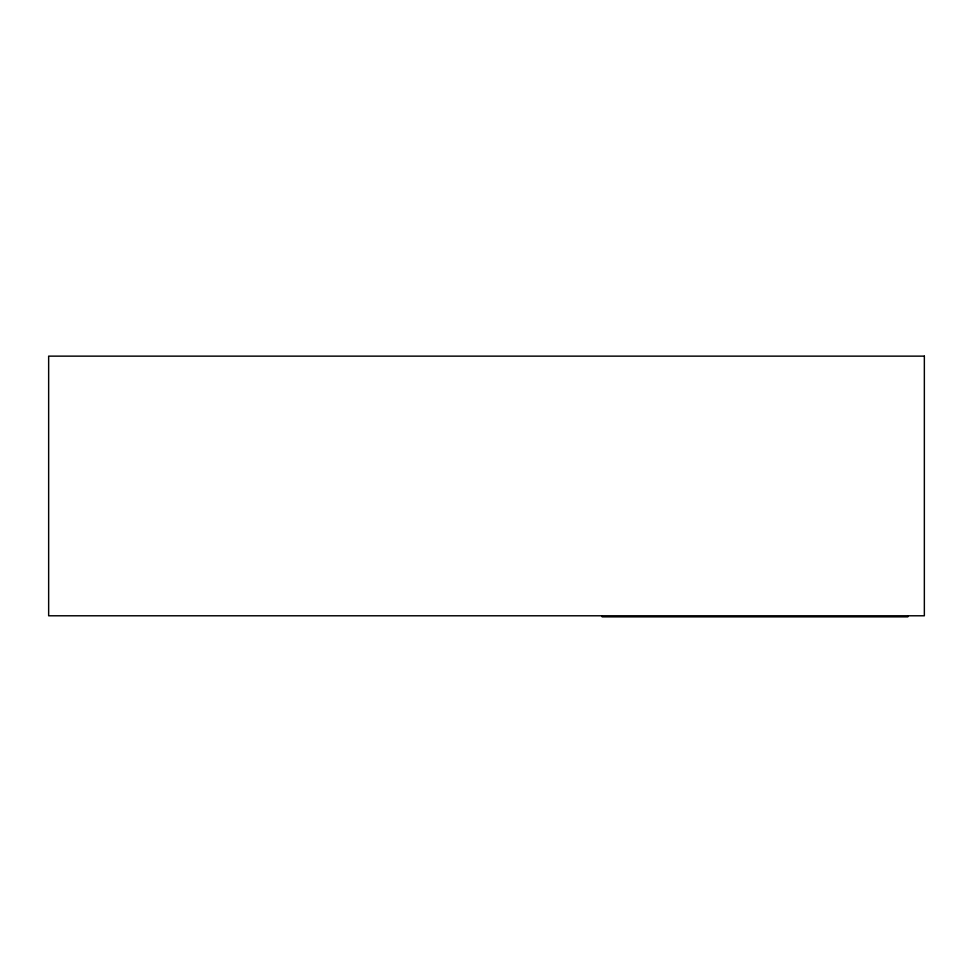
<?xml version="1.0" encoding="UTF-8"?>
<svg xmlns="http://www.w3.org/2000/svg" width="973" height="973" viewBox="0 0 973 973"><rect width="100%" height="100%" fill="white"/><g stroke="black" fill="none" stroke-linecap="round" stroke-linejoin="round"><path stroke-width="1.46" d="M907.833 615.787L907.833 616.858L602.153 616.858L602.153 615.787M924.35 356.142L48.65 356.142L48.65 615.787L924.35 615.787L924.35 356.142"/></g></svg>
